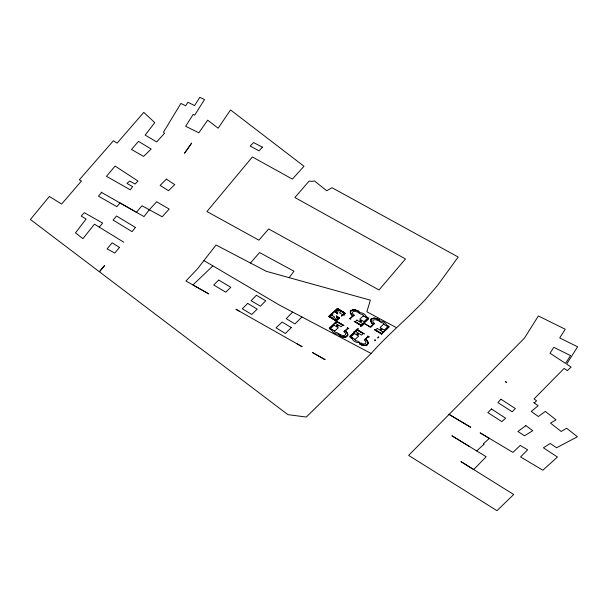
<?xml version="1.0" encoding="UTF-8"?>
<svg xmlns="http://www.w3.org/2000/svg" width="608" height="608" viewBox="0 0 608 608"><rect width="100%" height="100%" fill="white"/><g stroke="black" fill="none" stroke-linecap="round" stroke-linejoin="round"><path stroke-width="0.91" d="M359.047 312.406L358.348 312.071M359.351 342.836L360.058 343.186M379.445 320.857L378.647 320.37M368.243 343.094L367.384 344.797M348.004 328.442L348.787 328.525L347.297 327.613L347.518 328.381L344.934 330.79M350.003 318.47L352.648 315.871L350.512 313.546M368.387 336.817L369.292 336.969L367.673 335.981L367.901 336.748L365.309 339.158M381.71 334.43L381.216 334.385A0.965 0.555 23.2 0 0 380.775 333.579L374.437 329.688L381.596 333.518L388.74 326.891L387.022 325.356M389.226 326.899L382.022 333.762M345.39 313.394L337.349 308.385L328.799 316.259M347.791 335.297L347.837 334.362M347.791 335.304L346.058 336.916M329.209 328.168L336.315 321.533M345.374 313.439L343.953 314.784L344.25 315.263L343.429 314.739M289.157 277.651L293.998 271.229L259.578 252.556L250.45 263.013L216.06 245.009L197.387 268.979L185.926 280.987L208.764 293.892L192.964 284.954L212.891 265.871L279.49 305.11L371.131 353.476C388.147 334.271 408.166 318.007 425.592 299.28L437.464 285.54L458.196 257.04L331.991 187.69L326.762 190.76L314.42 180.903L312.246 181.382L309.138 181.085L294.872 197.516L405.475 258.94L379.035 289.97L268.66 228.958L258.924 240.168L206.94 211.538L252.388 156.94L292.387 179.109L303.992 166.258L230.531 109.942L218.166 128.22L207.678 120.148L198.846 132.787L185.66 126.282L193.146 114.41L194.689 115.17L204.486 99.613L199.827 97.318L194.598 105.572L187.895 102.281L185.676 105.777L180.895 103.451L163.461 132.194L164.532 133.251L156.674 141.945L145.137 135.082L154.759 122.649L143.807 112.374L117.07 143.146L113.422 140.752L79.321 179.808L81.457 181.017L61.636 204.03L49.347 196.468L30.4 219.488L287.903 414.641L306.295 417.035L371.131 353.476M99.226 227.118L102.661 223.106L84.292 212.671L81.221 216.06L86.093 219.047L75.453 232.856L82.916 238.67L94.46 224.192L123.751 242.189M347.905 328.639L345.367 331.003L346.324 331.793M371.116 319.056L370.538 320.766M370.454 326.633L373.023 324.239L372.073 323.456M292.615 312.079L286.239 318.653L294.895 323.927L301.986 316.988M350.824 310.604L350.162 311.912L350.512 313.546M371.123 319.056L374.057 318.083M331.368 329.886L329.65 328.358L336.794 321.731L343.961 325.561L336.391 321.054L339.591 318.068M366.601 317.019L368.357 318.516L361.22 325.143L354.054 321.313L360.164 325.067A0.965 0.555 23.2 0 1 360.536 325.964C359.381 328.115 364.23 324.3 363.751 323.79A0.965 0.555 23.2 0 1 364.99 323.889C370.933 326.861 369.58 329.323 373.456 324.452M351.751 338.261L350.033 336.726L357.177 330.098L364.336 333.929L358.234 330.182A0.965 0.555 23.2 0 1 357.854 329.285L358.211 328.951M329.475 316.555C329.718 315.339 333.648 312.755 332.804 314.07L329.977 316.7L336.254 320.553L339.082 317.923L336.323 315.902L339.614 317.992M334.658 311.722L337.698 308.894M343.444 314.632C348.171 310.034 340.275 318.03 341.445 315.727L344.265 313.097L337.987 309.236L335.168 311.874L337.919 313.895L334.636 311.813M353.081 316.084L350.489 318.501L350.717 319.268L349.357 318.432L350.003 318.493M358.218 311.714L358.484 311.463A5.556 3.2 23.2 0 0 351.394 310.703A5.556 3.2 23.2 0 0 352.944 315.719L352.952 315.734M358.986 311.615L359.108 312.33M339.028 335.259L338.96 334.408M339.796 335.16L339.53 335.411A5.556 3.2 23.2 0 0 346.621 336.171A5.556 3.2 23.2 0 0 345.07 331.155L345.01 331.109M349.653 336.46L354.548 331.9L353.924 331.565A0.965 0.555 23.2 0 0 354.639 331.451L357.679 328.624L358.241 328.875M368.744 318.79L363.85 323.342L370.386 326.868M378.594 320.082L378.86 319.838A5.556 3.2 23.2 0 0 371.777 319.078A5.556 3.2 23.2 0 0 373.32 324.087L373.396 324.155M379.362 319.99L379.476 320.705M359.404 343.626L359.328 342.889M360.172 343.528L359.906 343.778A5.556 3.2 23.2 0 0 366.996 344.538A5.556 3.2 23.2 0 0 365.454 339.53L365.4 339.484M368.281 337.014C362.657 339.325 368.501 340.047 368.243 343.087M476.695 450.931L484.074 444.197L483.436 443.81L489.349 438.376L480.122 432.866L512.97 452.413L520.205 445.413L527.622 449.791L520.57 456.942L542.86 470.204L557.445 457.026L543.415 447.8L550.255 443.483L556.578 447.754L577.41 436.78L566.633 428.245L561.192 431.46L550.521 423.115L556.024 419.877L545.338 411.411L538.331 416.533L531.263 411.426L538.156 405.741L533.794 402.526L534.295 402.899L536.583 400.824L534.044 398.909L564.133 368.433L567.378 370.591L571.14 367.065L566.626 364.108L577.6 346.78L559.687 337.949L565.227 329.224L538.369 315.97L524.453 338.094L408.629 455.4L496.972 510.682L513.707 494.502L460.94 461.601L473.685 469.543L486.18 456.737L451.888 435.746L469.33 446.424M350.824 310.597L354.206 309.73M375.584 340.267L375.25 339.963A0.965 0.555 23.2 0 1 374.444 340.062L375.577 340.275M367.376 344.804L365.704 345.466M337.706 308.887L344.592 312.793L337.63 308.689L329.202 316.517L336.042 320.75L329.452 316.646M346.051 336.916L344.333 337.166M381.794 333.845L381.702 334.256M365.697 345.466L364.184 345.519M374.064 318.083L375.873 318.296M344.326 337.166L342.334 336.908M354.213 309.73L357.527 310.627M364.177 345.511L361.783 344.994M341.954 336.802L339.956 335.988M376.626 318.501L379.263 319.755M361.768 344.987L360.863 344.622M357.534 310.627L359.016 311.547M360.856 344.614L359.503 343.854M250.45 263.013L266.372 271.343L370.348 300.162L366.867 311.782L396.363 327.606M339.948 335.981L339.287 335.593M297.107 343.87L302.184 346.727L235.965 309.274L239.195 311.114M203.938 260.596L212.891 265.871M387.038 325.234L388.884 326.359M344.128 313.12L341.126 311.273L339.515 312.77L342.517 314.617M336.642 321.396L328.746 316.502M350.01 337.341L351.728 338.329M338.914 334.339L339.766 334.886M368.433 317.938L366.662 316.935M329.582 328.936L331.352 329.954M371.594 322.947L370.72 321.533M347.008 332.553L347.624 333.587M347.624 333.594L347.837 334.354M370.72 321.526L370.538 320.766M386.452 325.728A4.682 2.698 23.2 0 0 384.165 322.179A4.682 2.698 23.2 0 0 379.096 321.206L381.246 322.544A2.394 1.383 23.2 0 1 384.286 324.414M366.077 317.361A4.682 2.698 23.2 0 0 363.782 313.804A4.682 2.698 23.2 0 0 358.72 312.839L360.863 314.169A2.394 1.383 23.2 0 1 363.911 316.038M352.321 337.888A4.682 2.698 23.2 0 0 354.608 341.438A4.682 2.698 23.2 0 0 359.678 342.403L357.527 341.073A2.394 1.383 23.2 0 1 354.487 339.203M331.938 329.521A4.682 2.698 23.2 0 0 334.233 333.07A4.682 2.698 23.2 0 0 339.294 334.035L337.151 332.705A2.394 1.383 23.2 0 1 334.104 330.836M570.509 355.558L565.539 363.394L550.012 353.218L553.789 347.305L570.509 355.558M190.228 145.107L184.566 153.224L191.649 143.078L190.228 145.107M132.59 186.618L130.302 189.818L106.484 176.305L115.11 166.06L137.978 181.04L135.12 184.019L129.626 181.07L126.981 183.434L132.59 186.618M104.5 265.62L99.552 271.594L104.5 265.62M149.211 209.851L143.997 216.577L120.012 202.95L116.865 206.644L98.458 196.186L101.65 192.493L101.141 192.196L136.428 212.276L141.96 205.77L162.176 216.76L169.191 209.068L156.682 201.803L149.211 209.851M135.409 227.422L132.058 231.64L113.08 220.043L116.531 216.015L135.409 227.422M119.464 247.403L114.79 253.072L107.092 248.885L112.168 242.805L119.464 247.403M138.487 141.36L131.51 149.462L143.572 156.416L151.179 149.044L138.487 141.36M500.908 399.19L497.884 402.58L512.217 411.806L515.318 408.561L500.908 399.19M262.413 147.189L259.031 150.868L250.23 146.049L253.566 142.561L262.413 147.189M491.462 408.956L487.874 412.65L501.889 421.633L505.544 418.182L491.462 408.956M256.409 295.268L251.081 300.694L260.399 306.204L265.726 300.77L256.409 295.268M166.394 179.14L160.109 185.402L168.507 190.692L174.739 184.634L166.394 179.14M291.27 327.606L285.357 333.488L276.024 327.811L282.18 322.058L291.27 327.606M247.714 303.43L242.265 308.773L251.75 314.45L257.199 309.107L247.714 303.43M218.736 280.09L213.72 284.977L225.766 292.212L230.782 287.326L218.736 280.09M331.725 315.172L330.121 316.677L333.123 318.516L334.734 317.019L331.725 315.172M336.285 311.288L335.715 311.82L337.22 312.748L337.79 312.216L336.285 311.288M337.03 317.049L336.46 317.581L337.957 318.501L338.534 317.969L337.03 317.049M336.741 321.571L335.137 323.068L341.141 326.762L342.752 325.265L336.741 321.571M334.096 325.196L330.524 328.525L334.696 331.086L338.268 327.758L334.096 325.196M354.259 315.195L353.271 316.114A5.799 3.344 23.2 0 1 351.029 310.726A5.799 3.344 23.2 0 1 358.462 311.281L357.474 312.2A3.602 2.075 23.2 0 0 352.86 311.851A3.602 2.075 23.2 0 0 354.259 315.195M340.541 334.674L339.553 335.593A5.799 3.344 23.2 0 0 346.986 336.148A5.799 3.344 23.2 0 0 344.744 330.767L343.756 331.679A3.602 2.075 23.2 0 1 345.154 335.023A3.602 2.075 23.2 0 1 340.541 334.674M356.873 320.112L355.262 321.617L361.274 325.303L362.877 323.806L356.873 320.112M363.318 315.788L359.746 319.116L363.918 321.678L367.49 318.349L363.318 315.788M357.124 329.939L355.513 331.436L361.524 335.13L363.136 333.632L357.124 329.939M354.479 333.564L350.9 336.893L355.072 339.462L358.652 336.125L354.479 333.564M374.634 323.562L373.654 324.482A5.799 3.344 23.2 0 1 371.404 319.094A5.799 3.344 23.2 0 1 378.837 319.656L377.857 320.568A3.602 2.075 23.2 0 0 373.244 320.218A3.602 2.075 23.2 0 0 374.634 323.562M360.916 343.049L359.936 343.961A5.799 3.344 23.2 0 0 367.369 344.523A5.799 3.344 23.2 0 0 365.119 339.135L364.139 340.047A3.602 2.075 23.2 0 1 365.53 343.391A3.602 2.075 23.2 0 1 360.916 343.049M377.249 328.487L375.638 329.984L381.649 333.678L383.26 332.173L377.249 328.487M383.694 324.155L380.122 327.484L384.294 330.053L387.874 326.724L383.694 324.155M378.472 336.969L377.576 337.805L377.978 338.048L378.875 337.212L378.495 336.999M525.844 425.646L517.91 431.482L524.544 435.792L532.783 430.662L525.844 425.646M325.022 359.647L312.489 352.549L325.022 359.647M470.714 427.272L448.81 414.238L470.714 427.272M505.719 381.839L505.301 381.55L506.494 382.379L505.719 381.839M380.426 329.658A0.92 0.532 23.2 0 0 381.9 329.832A0.92 0.532 23.2 0 0 380.866 328.852A0.92 0.532 23.2 0 0 380.426 329.658M360.05 321.29A0.92 0.532 23.2 0 0 361.517 321.465A0.92 0.532 23.2 0 0 360.491 320.477A0.92 0.532 23.2 0 0 360.05 321.29M357.071 334.377A0.92 0.532 23.2 0 0 358.538 334.56A0.92 0.532 23.2 0 0 357.512 333.572A0.92 0.532 23.2 0 0 357.071 334.377M336.695 326.01A0.92 0.532 23.2 0 0 338.162 326.184A0.92 0.532 23.2 0 0 337.128 325.196A0.92 0.532 23.2 0 0 336.695 326.01M335.122 319.489A0.882 0.509 23.2 0 0 336.528 319.664A0.882 0.509 23.2 0 0 335.54 318.721A0.882 0.509 23.2 0 0 335.122 319.489M337.911 310.703A0.882 0.509 23.2 0 0 339.317 310.878A0.882 0.509 23.2 0 0 338.329 309.928A0.882 0.509 23.2 0 0 337.911 310.703"/></g></svg>
